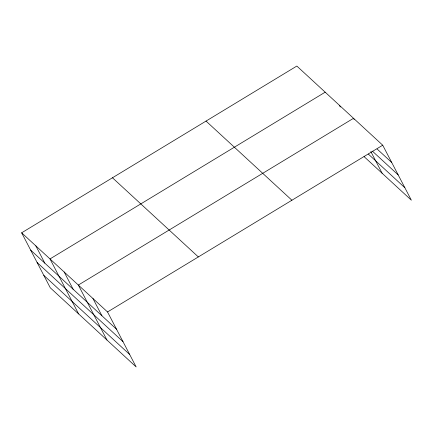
<?xml version="1.0" encoding="UTF-8"?>
<svg xmlns="http://www.w3.org/2000/svg" width="433" height="433" viewBox="0 0 433 433"><rect width="100%" height="100%" fill="white"/><g stroke="black" fill="none" stroke-linecap="round" stroke-linejoin="round"><path stroke-width="0.65" d="M21.65 232.808L107.536 311.96L136.162 366.946L50.277 287.793L21.65 232.808L296.838 66.054L382.723 145.207L411.35 200.192L364.066 156.616M325.183 92.175L49.995 258.929L78.617 313.914M107.536 311.96L382.723 145.207M377.116 149.028L391.719 162.483M372.402 151.155L398.198 174.927M368.342 154.083L404.871 187.749M206.027 121.083L291.912 200.235M112.461 177.779L198.346 256.931M30.64 250.079L116.531 329.232M37.119 262.522L123.01 341.68M43.798 275.345L129.684 354.503M354.145 119.486L353.523 118.296L78.335 285.049L106.962 340.035M370.816 151.512L382.15 173.281M339.353 105.235L340.284 107.021M92.938 298.505L101.928 315.776M64.165 271.989L73.155 289.26M35.82 245.868L44.816 263.14"/></g></svg>
